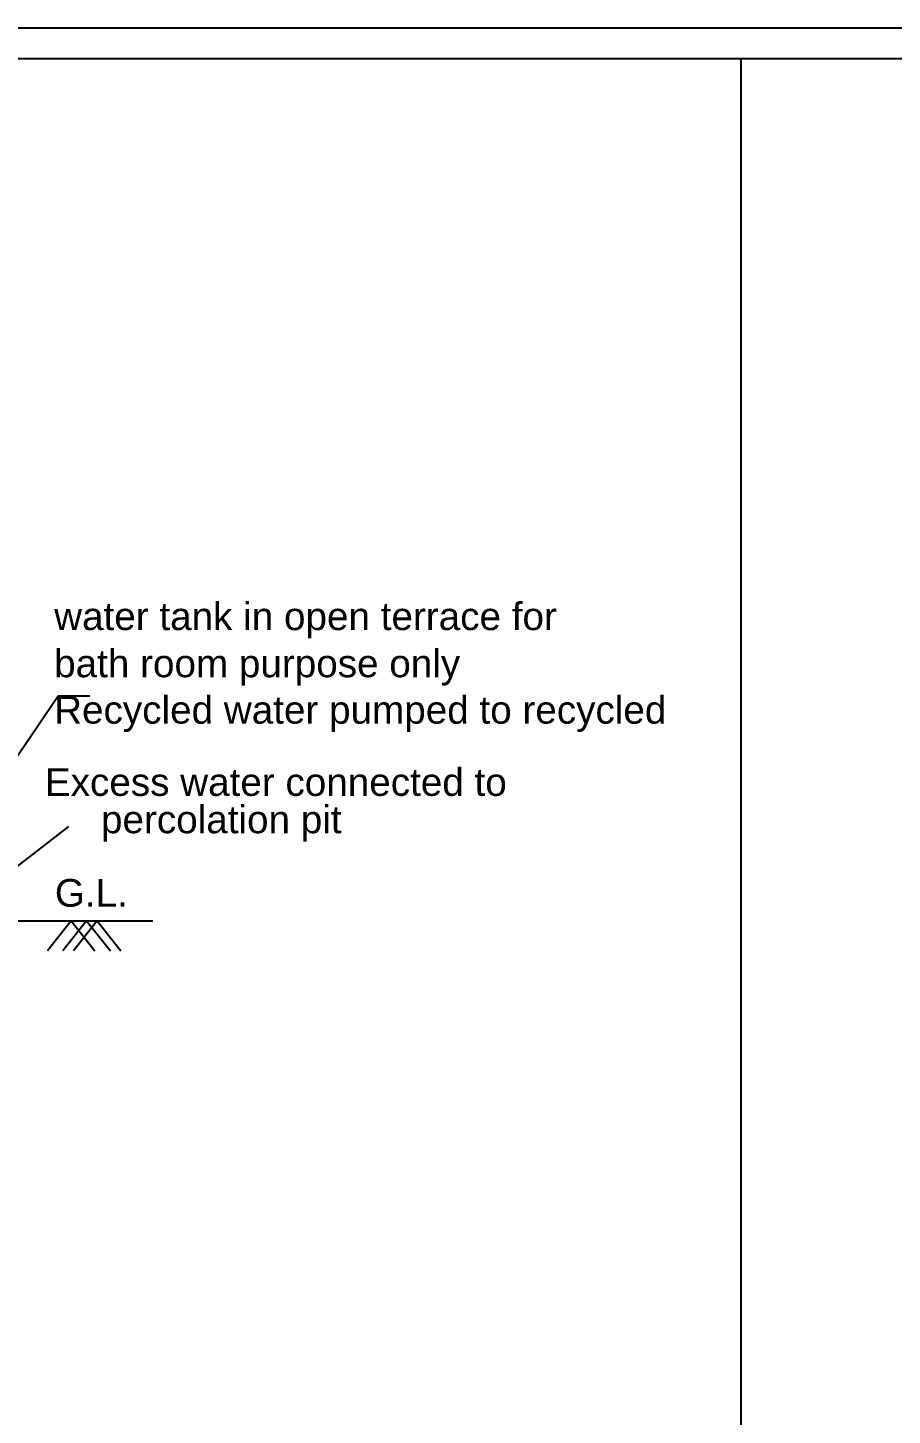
# Model space of a CAD drawing. Header units: metres. Extents: x 75088 to 75192, y -5136 to -5050.
# Drawn here: x 75133.58 to 75139.2, y -5058.74 to -5049.71 of the extents above; entities that cross this region are included whole.
import ezdxf

# ---------------------------------------------------------------- set-up
doc = ezdxf.new("R2010")
doc.units = ezdxf.units.M
doc.header["$MEASUREMENT"] = 0
doc.styles.get("Standard").update_dxf_attribs({"font": 'arial.ttf', "height": 0.25})

# ---------------------------------------------------------------- blocks, each defined once
blk = doc.blocks.new('RH')
for p, q in [((33515.2441, -6301.073), (33515.6306, -6300.5078)), ((33515.6306, -6300.5078), (33515.8376, -6300.5078)), ((33514.7344, -6302.1054), (33515.7003, -6301.358)), ((33514.6755, -6301.9708), (33516.2475, -6301.9708)), ((33515.7166, -6301.9708), (33515.5625, -6302.1669)), ((33515.8165, -6301.9708), (33515.6624, -6302.1669)), ((33515.7166, -6301.9708), (33515.8707, -6302.1669)), ((33515.8848, -6301.9708), (33515.7307, -6302.1669)), ((33515.8165, -6301.9708), (33515.9706, -6302.1669)), ((33515.8848, -6301.9708), (33516.039, -6302.1669))]:
    blk.add_line(p, q)
for s, p in [('water tank in open terrace for ', (33515.605, -6300.0796)), ('bath room purpose only', (33515.605, -6300.3864)), ('Recycled water pumped to recycled ', (33515.605, -6300.6884)), ('Excess water connected to  ', (33515.5449, -6301.1584)), ('percolation pit', (33515.9097, -6301.4014)), ('G.L.', (33515.6095, -6301.8794))]:
    blk.add_text(s, height=0.18).set_placement(p)

msp = doc.modelspace()

# ---------------------------------------------------------------- linework, layer by layer
msp.add_line((75088.1809, -5049.7084), (75191.7776, -5049.7084))
at = {"color": 5}
msp.add_line((75088.3809, -5049.9084), (75191.5776, -5049.9084), dxfattribs=at)
at = {"color": 115}
msp.add_lwpolyline([(75088.3809, -5061.3835), (75114.5256, -5061.3835), (75114.5256, -5070.256), (75138.2202, -5070.256), (75138.2202, -5049.9084)], dxfattribs=at)

# ---------------------------------------------------------------- block references
msp.add_blockref('RH', (41618.1451, 1246.4523))

doc.saveas('drawing.dxf')
